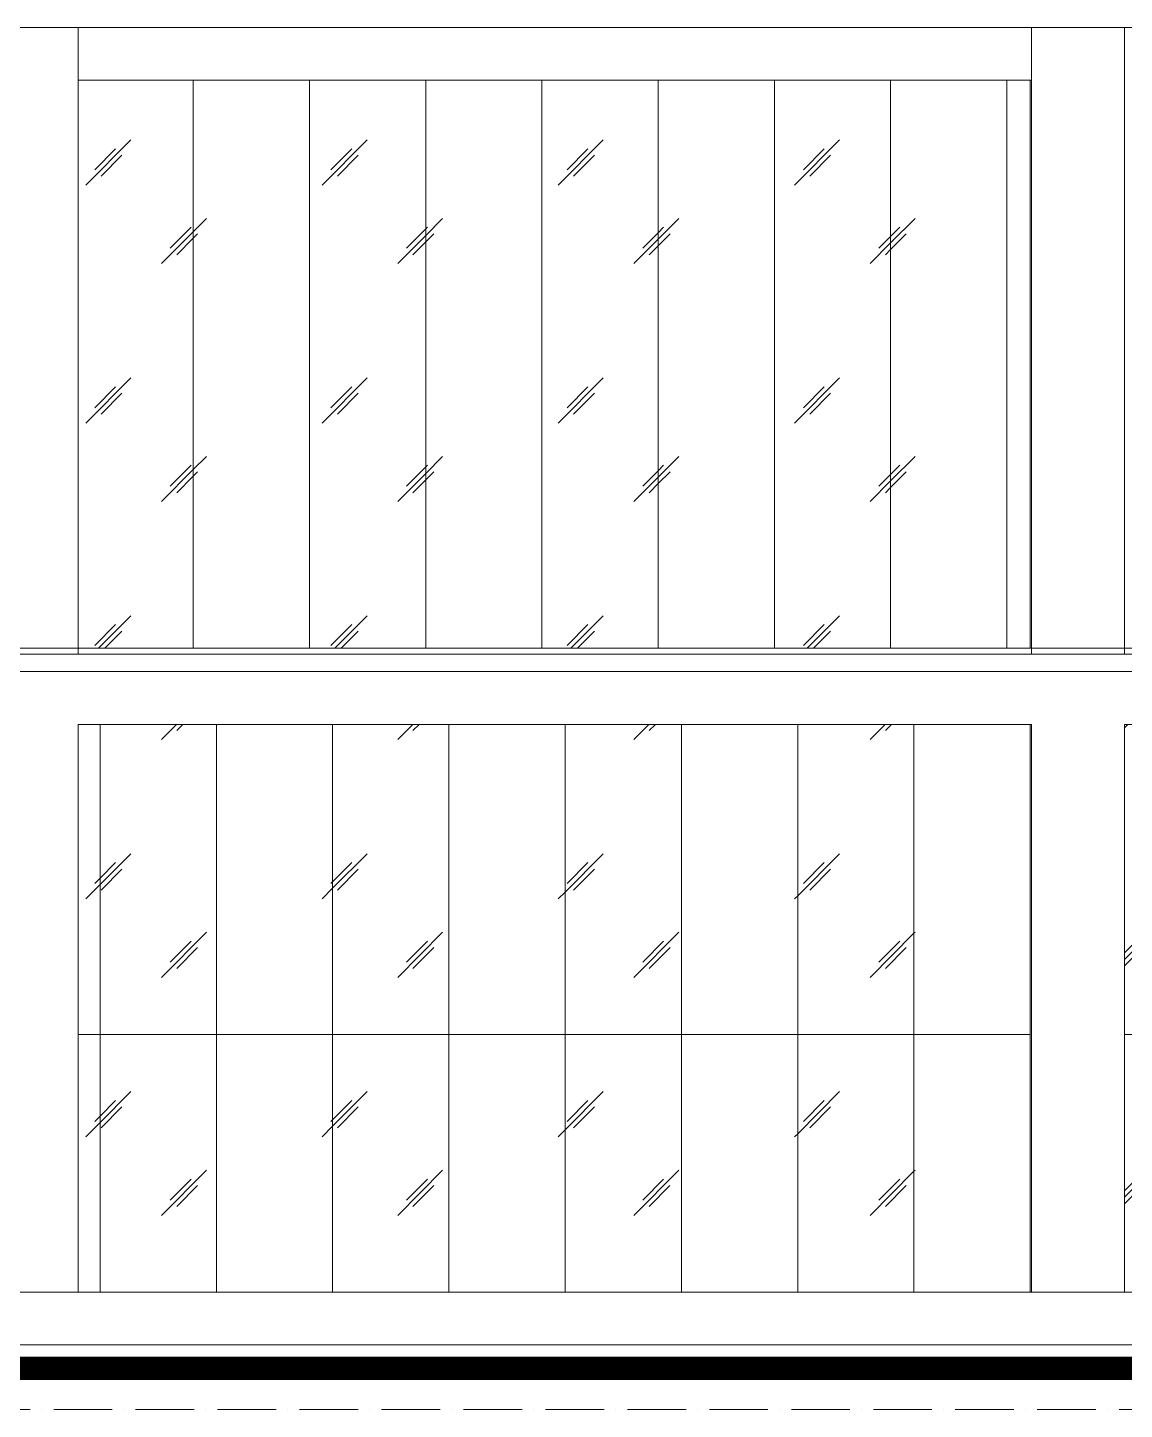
# Model space of a CAD drawing. Header units: millimetres. Extents: x -20608 to 106651, y -8981 to 93550.
# Drawn here: x 59794 to 69161, y -1000 to 10800 of the extents above; entities that cross this region are included whole.
import ezdxf

# ---------------------------------------------------------------- set-up
doc = ezdxf.new("R2010")
doc.units = ezdxf.units.MM
doc.linetypes.add('Grid Line', pattern=[14, 10, -2, 0, -2])
for name, color, linetype, lineweight in [('KINH', 152, 'Continuous', 5), ('NET CAT', 3, 'Continuous', 5), ('NET CATConcrete', 3, 'Continuous', 5), ('NET-THAY', 2, 'Continuous', 9), ('TRUC', 225, 'Continuous', 5)]:
    doc.layers.add(name, color=color, linetype=linetype, lineweight=lineweight)
pattern_1 = [(45.204, (34191.6, 1401.6), (0.002, 2032), [252.7, -2610.81]), (45.204, (34136.8, 1456.7), (0.002, 2032), [252.7, -2610.81]), (45.204, (34061.5, 1325.7), (0.002, 2032), [544.27, -2319.24]), (45.204, (32819.7, 2763), (0.002, 2032), [252.7, -2610.81]), (45.204, (32764.9, 2818.2), (0.002, 2032), [252.7, -2610.81]), (45.204, (32689.5, 2687.1), (0.002, 2032), [544.27, -2319.24])]

# ---------------------------------------------------------------- blocks, each defined once
blk = doc.blocks.new('System Panel - Glazed-V16-MẶT ĐỨNG 1-14')
at = {"layer": 'KINH'}
h = blk.add_hatch(dxfattribs=at)
h.set_pattern_fill('FP_1', color=256, style=0, pattern_type=2)
h.set_pattern_definition(pattern_1)
h.paths.add_polyline_path([(69349, 0), (69349, 2200), (69161, 2200), (69161, 0)], flags=0)
at = {"layer": 'KINH', "color": 7}
for p, q in [((69349, 2200), (69161, 2200)), ((69349, 0), (69349, 2200))]:
    blk.add_line(p, q, dxfattribs=at)
blk = doc.blocks.new('System Panel - Glazed-V17-MẶT ĐỨNG 1-14')
at = {"layer": 'KINH'}
h = blk.add_hatch(dxfattribs=at)
h.set_pattern_fill('FP_1', color=256, style=0, pattern_type=2)
h.set_pattern_definition(pattern_1)
h.paths.add_polyline_path([(68357, 0), (68357, 2200), (67364, 2200), (67364, 0), (67903, 0)], flags=0)
at = {"layer": 'KINH', "color": 7}
for p, q in [((68357, 2200), (67364, 2200)), ((67364, 2200), (67364, 0)), ((68357, 0), (68357, 2200))]:
    blk.add_line(p, q, dxfattribs=at)
blk = doc.blocks.new('System Panel - Glazed-V18-MẶT ĐỨNG 1-14')
at = {"layer": 'KINH'}
h = blk.add_hatch(dxfattribs=at)
h.set_pattern_fill('FP_1', color=256, style=0, pattern_type=2)
h.set_pattern_definition(pattern_1)
h.paths.add_polyline_path([(67364, 0), (67364, 2200), (66371, 2200), (66371, 0)], flags=0)
at = {"layer": 'KINH', "color": 7}
for p, q in [((67364, 2200), (66371, 2200)), ((66371, 2200), (66371, 0)), ((67364, 0), (67364, 2200))]:
    blk.add_line(p, q, dxfattribs=at)
blk = doc.blocks.new('System Panel - Glazed-V19-MẶT ĐỨNG 1-14')
at = {"layer": 'KINH'}
h = blk.add_hatch(dxfattribs=at)
h.set_pattern_fill('FP_1', color=256, style=0, pattern_type=2)
h.set_pattern_definition(pattern_1)
h.paths.add_polyline_path([(66371, 0), (66371, 2200), (65378, 2200), (65378, 0)], flags=0)
at = {"layer": 'KINH', "color": 7}
for p, q in [((66371, 2200), (65378, 2200)), ((65378, 2200), (65378, 0)), ((66371, 0), (66371, 2200))]:
    blk.add_line(p, q, dxfattribs=at)
blk = doc.blocks.new('System Panel - Glazed-V20-MẶT ĐỨNG 1-14')
at = {"layer": 'KINH'}
h = blk.add_hatch(dxfattribs=at)
h.set_pattern_fill('FP_1', color=256, style=0, pattern_type=2)
h.set_pattern_definition(pattern_1)
h.paths.add_polyline_path([(65378, 0), (65378, 2200), (64385, 2200), (64385, 0)], flags=0)
at = {"layer": 'KINH', "color": 7}
for p, q in [((65378, 2200), (64385, 2200)), ((64385, 2200), (64385, 0)), ((65378, 0), (65378, 2200))]:
    blk.add_line(p, q, dxfattribs=at)
blk = doc.blocks.new('System Panel - Glazed-V21-MẶT ĐỨNG 1-14')
at = {"layer": 'KINH'}
h = blk.add_hatch(dxfattribs=at)
h.set_pattern_fill('FP_1', color=256, style=0, pattern_type=2)
h.set_pattern_definition(pattern_1)
h.paths.add_polyline_path([(64385, 0), (64385, 2200), (63392, 2200), (63392, 0)], flags=0)
at = {"layer": 'KINH', "color": 7}
for p, q in [((64385, 2200), (63392, 2200)), ((63392, 2200), (63392, 0)), ((64385, 0), (64385, 2200))]:
    blk.add_line(p, q, dxfattribs=at)
blk = doc.blocks.new('System Panel - Glazed-V22-MẶT ĐỨNG 1-14')
at = {"layer": 'KINH'}
h = blk.add_hatch(dxfattribs=at)
h.set_pattern_fill('FP_1', color=256, style=0, pattern_type=2)
h.set_pattern_definition(pattern_1)
h.paths.add_polyline_path([(63392, 0), (63392, 2200), (62399, 2200), (62399, 0)], flags=0)
at = {"layer": 'KINH', "color": 7}
for p, q in [((63392, 2200), (62399, 2200)), ((62399, 2200), (62399, 0)), ((63392, 0), (63392, 2200))]:
    blk.add_line(p, q, dxfattribs=at)
blk = doc.blocks.new('System Panel - Glazed-V23-MẶT ĐỨNG 1-14')
at = {"layer": 'KINH'}
h = blk.add_hatch(dxfattribs=at)
h.set_pattern_fill('FP_1', color=256, style=0, pattern_type=2)
h.set_pattern_definition(pattern_1)
h.paths.add_polyline_path([(61406, 0), (62399, 0), (62399, 2200), (61406, 2200), (61406, 1612)], flags=0)
at = {"layer": 'KINH', "color": 7}
for p, q in [((62399, 2200), (61406, 2200)), ((61406, 2200), (61406, 0)), ((62399, 0), (62399, 2200))]:
    blk.add_line(p, q, dxfattribs=at)
blk = doc.blocks.new('System Panel - Glazed-V24-MẶT ĐỨNG 1-14')
at = {"layer": 'KINH'}
h = blk.add_hatch(dxfattribs=at)
h.set_pattern_fill('FP_1', color=256, style=0, pattern_type=2)
h.set_pattern_definition(pattern_1)
h.paths.add_polyline_path([(61406, 0), (61406, 2200), (60413, 2200), (60413, 0)], flags=0)
at = {"layer": 'KINH', "color": 7}
for p, q in [((61406, 2200), (60413, 2200)), ((60413, 2200), (60413, 0)), ((61406, 0), (61406, 2200))]:
    blk.add_line(p, q, dxfattribs=at)
blk = doc.blocks.new('System Panel - Glazed-V25-MẶT ĐỨNG 1-14')
at = {"layer": 'KINH'}
h = blk.add_hatch(dxfattribs=at)
h.set_pattern_fill('FP_1', color=256, style=0, pattern_type=2)
h.set_pattern_definition(pattern_1)
h.paths.add_polyline_path([(60413, 0), (60413, 2200), (60225, 2200), (60225, 0)], flags=0)
at = {"layer": 'KINH', "color": 7}
for p, q in [((60413, 2200), (60225, 2200)), ((60413, 0), (60413, 2200))]:
    blk.add_line(p, q, dxfattribs=at)
blk = doc.blocks.new('System Panel - Glazed-V58-MẶT ĐỨNG 1-14')
at = {"layer": 'KINH'}
h = blk.add_hatch(dxfattribs=at)
h.set_pattern_fill('FP_1', color=256, style=0, pattern_type=2)
h.set_pattern_definition(pattern_1)
h.paths.add_polyline_path([(68357, 2200), (68357, 4850), (67364, 4850), (67364, 2200), (67903, 2200)], flags=0)
at = {"layer": 'KINH', "color": 7}
for p, q in [((67364, 4850), (67364, 2200)), ((68357, 2200), (68357, 4850)), ((67364, 2200), (68357, 2200))]:
    blk.add_line(p, q, dxfattribs=at)
blk = doc.blocks.new('System Panel - Glazed-V59-MẶT ĐỨNG 1-14')
at = {"layer": 'KINH'}
h = blk.add_hatch(dxfattribs=at)
h.set_pattern_fill('FP_1', color=256, style=0, pattern_type=2)
h.set_pattern_definition(pattern_1)
h.paths.add_polyline_path([(67364, 2200), (67364, 4850), (66371, 4850), (66371, 2200)], flags=0)
at = {"layer": 'KINH', "color": 7}
for p, q in [((66371, 4850), (66371, 2200)), ((67364, 2200), (67364, 4850)), ((66371, 2200), (67364, 2200))]:
    blk.add_line(p, q, dxfattribs=at)
blk = doc.blocks.new('System Panel - Glazed-V60-MẶT ĐỨNG 1-14')
at = {"layer": 'KINH'}
h = blk.add_hatch(dxfattribs=at)
h.set_pattern_fill('FP_1', color=256, style=0, pattern_type=2)
h.set_pattern_definition(pattern_1)
h.paths.add_polyline_path([(66371, 2200), (66371, 4850), (65378, 4850), (65378, 2200)], flags=0)
at = {"layer": 'KINH', "color": 7}
for p, q in [((65378, 4850), (65378, 2200)), ((66371, 2200), (66371, 4850)), ((65378, 2200), (66371, 2200))]:
    blk.add_line(p, q, dxfattribs=at)
blk = doc.blocks.new('System Panel - Glazed-V61-MẶT ĐỨNG 1-14')
at = {"layer": 'KINH'}
h = blk.add_hatch(dxfattribs=at)
h.set_pattern_fill('FP_1', color=256, style=0, pattern_type=2)
h.set_pattern_definition(pattern_1)
h.paths.add_polyline_path([(65378, 2200), (65378, 4850), (64385, 4850), (64385, 2200)], flags=0)
at = {"layer": 'KINH', "color": 7}
for p, q in [((64385, 4850), (64385, 2200)), ((65378, 2200), (65378, 4850)), ((64385, 2200), (65378, 2200))]:
    blk.add_line(p, q, dxfattribs=at)
blk = doc.blocks.new('System Panel - Glazed-V62-MẶT ĐỨNG 1-14')
at = {"layer": 'KINH'}
h = blk.add_hatch(dxfattribs=at)
h.set_pattern_fill('FP_1', color=256, style=0, pattern_type=2)
h.set_pattern_definition(pattern_1)
h.paths.add_polyline_path([(64385, 2200), (64385, 4850), (63392, 4850), (63392, 2200)], flags=0)
at = {"layer": 'KINH', "color": 7}
for p, q in [((63392, 4850), (63392, 2200)), ((64385, 2200), (64385, 4850)), ((63392, 2200), (64385, 2200))]:
    blk.add_line(p, q, dxfattribs=at)
blk = doc.blocks.new('System Panel - Glazed-V63-MẶT ĐỨNG 1-14')
at = {"layer": 'KINH'}
h = blk.add_hatch(dxfattribs=at)
h.set_pattern_fill('FP_1', color=256, style=0, pattern_type=2)
h.set_pattern_definition(pattern_1)
h.paths.add_polyline_path([(63392, 2200), (63392, 4850), (62399, 4850), (62399, 2200)], flags=0)
at = {"layer": 'KINH', "color": 7}
for p, q in [((62399, 4850), (62399, 2200)), ((63392, 2200), (63392, 4850)), ((62399, 2200), (63392, 2200))]:
    blk.add_line(p, q, dxfattribs=at)
blk = doc.blocks.new('System Panel - Glazed-V64-MẶT ĐỨNG 1-14')
at = {"layer": 'KINH'}
h = blk.add_hatch(dxfattribs=at)
h.set_pattern_fill('FP_1', color=256, style=0, pattern_type=2)
h.set_pattern_definition(pattern_1)
h.paths.add_polyline_path([(62399, 2200), (62399, 4850), (61406, 4850), (61406, 2200), (61544, 2200)], flags=0)
at = {"layer": 'KINH', "color": 7}
for p, q in [((61406, 4850), (61406, 2200)), ((62399, 2200), (62399, 4850)), ((61406, 2200), (62399, 2200))]:
    blk.add_line(p, q, dxfattribs=at)
blk = doc.blocks.new('System Panel - Glazed-V65-MẶT ĐỨNG 1-14')
at = {"layer": 'KINH'}
h = blk.add_hatch(dxfattribs=at)
h.set_pattern_fill('FP_1', color=256, style=0, pattern_type=2)
h.set_pattern_definition(pattern_1)
h.paths.add_polyline_path([(61406, 2200), (61406, 4850), (60413, 4850), (60413, 2200)], flags=0)
at = {"layer": 'KINH', "color": 7}
for p, q in [((60413, 4850), (60413, 2200)), ((61406, 2200), (61406, 4850)), ((60413, 2200), (61406, 2200))]:
    blk.add_line(p, q, dxfattribs=at)
blk = doc.blocks.new('System Panel - Glazed-503863-MẶT ĐỨNG 1-14')
at = {"layer": 'KINH'}
h = blk.add_hatch(dxfattribs=at)
h.set_pattern_fill('FP_1', color=256, style=0, pattern_type=2)
h.set_pattern_definition(pattern_1)
h.paths.add_polyline_path([(60413, 2200), (60413, 4850), (60225, 4850), (60225, 2200)], flags=0)
at = {"layer": 'KINH', "color": 7}
for p, q in [((60413, 2200), (60413, 4850)), ((60225, 2200), (60413, 2200))]:
    blk.add_line(p, q, dxfattribs=at)
blk = doc.blocks.new('System Panel - Glazed-V74-MẶT ĐỨNG 1-14')
at = {"layer": 'KINH'}
h = blk.add_hatch(dxfattribs=at)
h.set_pattern_fill('FP_1', color=256, style=0, pattern_type=2)
h.set_pattern_definition(pattern_1)
h.paths.add_polyline_path([(69349, 2200), (69349, 4850), (69161, 4850), (69161, 2200)], flags=0)
at = {"layer": 'KINH', "color": 7}
for p, q in [((69349, 2200), (69349, 4850)), ((69161, 2200), (69349, 2200))]:
    blk.add_line(p, q, dxfattribs=at)
blk = doc.blocks.new('System Panel - Glazed-V169-MẶT ĐỨNG 1-14')
at = {"layer": 'KINH'}
h = blk.add_hatch(dxfattribs=at)
h.set_pattern_fill('FP_1', color=256, style=0, pattern_type=2)
h.set_pattern_definition(pattern_1)
h.paths.add_polyline_path([(60225, 5500), (61208, 5500), (61208, 10350), (60225, 10350), (60225, 8134)], flags=0)
at = {"layer": 'KINH', "color": 7}
blk.add_line((61208, 5500), (61208, 10350), dxfattribs=at)
blk = doc.blocks.new('System Panel - Glazed-V170-MẶT ĐỨNG 1-14')
at = {"layer": 'KINH'}
h = blk.add_hatch(dxfattribs=at)
h.set_pattern_fill('FP_1', color=256, style=0, pattern_type=2)
h.set_pattern_definition(pattern_1)
h.paths.add_polyline_path([(61544, 5500), (62201, 5500), (62201, 10350), (61208, 10350), (61208, 5500)], flags=0)
at = {"layer": 'KINH', "color": 7}
for p, q in [((61208, 10350), (61208, 5500)), ((62201, 5500), (62201, 10350))]:
    blk.add_line(p, q, dxfattribs=at)
blk = doc.blocks.new('System Panel - Glazed-V171-MẶT ĐỨNG 1-14')
at = {"layer": 'KINH'}
h = blk.add_hatch(dxfattribs=at)
h.set_pattern_fill('FP_1', color=256, style=0, pattern_type=2)
h.set_pattern_definition(pattern_1)
h.paths.add_polyline_path([(63194, 5500), (63194, 10350), (62201, 10350), (62201, 5500)], flags=0)
at = {"layer": 'KINH', "color": 7}
for p, q in [((62201, 10350), (62201, 5500)), ((63194, 5500), (63194, 10350))]:
    blk.add_line(p, q, dxfattribs=at)
blk = doc.blocks.new('System Panel - Glazed-V172-MẶT ĐỨNG 1-14')
at = {"layer": 'KINH'}
h = blk.add_hatch(dxfattribs=at)
h.set_pattern_fill('FP_1', color=256, style=0, pattern_type=2)
h.set_pattern_definition(pattern_1)
h.paths.add_polyline_path([(64186, 5500), (64186, 10350), (63194, 10350), (63194, 5500)], flags=0)
at = {"layer": 'KINH', "color": 7}
for p, q in [((63194, 10350), (63194, 5500)), ((64186, 5500), (64186, 10350))]:
    blk.add_line(p, q, dxfattribs=at)
blk = doc.blocks.new('System Panel - Glazed-V173-MẶT ĐỨNG 1-14')
at = {"layer": 'KINH'}
h = blk.add_hatch(dxfattribs=at)
h.set_pattern_fill('FP_1', color=256, style=0, pattern_type=2)
h.set_pattern_definition(pattern_1)
h.paths.add_polyline_path([(65179, 5500), (65179, 10350), (64186, 10350), (64186, 5500)], flags=0)
at = {"layer": 'KINH', "color": 7}
for p, q in [((64186, 10350), (64186, 5500)), ((65179, 5500), (65179, 10350))]:
    blk.add_line(p, q, dxfattribs=at)
blk = doc.blocks.new('System Panel - Glazed-V174-MẶT ĐỨNG 1-14')
at = {"layer": 'KINH'}
h = blk.add_hatch(dxfattribs=at)
h.set_pattern_fill('FP_1', color=256, style=0, pattern_type=2)
h.set_pattern_definition(pattern_1)
h.paths.add_polyline_path([(66172, 5500), (66172, 10350), (65179, 10350), (65179, 5500)], flags=0)
at = {"layer": 'KINH', "color": 7}
for p, q in [((65179, 10350), (65179, 5500)), ((66172, 5500), (66172, 10350))]:
    blk.add_line(p, q, dxfattribs=at)
blk = doc.blocks.new('System Panel - Glazed-V175-MẶT ĐỨNG 1-14')
at = {"layer": 'KINH'}
h = blk.add_hatch(dxfattribs=at)
h.set_pattern_fill('FP_1', color=256, style=0, pattern_type=2)
h.set_pattern_definition(pattern_1)
h.paths.add_polyline_path([(67165, 5500), (67165, 10350), (66172, 10350), (66172, 5500)], flags=0)
at = {"layer": 'KINH', "color": 7}
for p, q in [((66172, 10350), (66172, 5500)), ((67165, 5500), (67165, 10350))]:
    blk.add_line(p, q, dxfattribs=at)
blk = doc.blocks.new('System Panel - Glazed-V176-MẶT ĐỨNG 1-14')
at = {"layer": 'KINH'}
h = blk.add_hatch(dxfattribs=at)
h.set_pattern_fill('FP_1', color=256, style=0, pattern_type=2)
h.set_pattern_definition(pattern_1)
h.paths.add_polyline_path([(67903, 5500), (68158, 5500), (68158, 10350), (67165, 10350), (67165, 5500)], flags=0)
at = {"layer": 'KINH', "color": 7}
for p, q in [((67165, 10350), (67165, 5500)), ((68158, 5500), (68158, 10350))]:
    blk.add_line(p, q, dxfattribs=at)
blk = doc.blocks.new('System Panel - Glazed-V177-MẶT ĐỨNG 1-14')
at = {"layer": 'KINH', "color": 7}
for p, q in [((68158, 10350), (68158, 5500)), ((68357, 5500), (68357, 10350))]:
    blk.add_line(p, q, dxfattribs=at)
blk = doc.blocks.new('ALC1807-ASCENT PLAZA-TANG 1_2_rvt-1-MẶT ĐỨNG 1-14')
at = {"layer": 'NET-THAY', "color": 10}
for p, q in [((41010, 5500), (95980, 5500)), ((95980, 5450), (41010, 5450)), ((-20508, -450), (99538, -450))]:
    blk.add_line(p, q, dxfattribs=at)
at = {"layer": 'NET-THAY', "color": 250, "lineweight": 15}
blk.add_line((87228, 0), (59794, 0), dxfattribs=at)
at = {"color": 10, "lineweight": 9}
for name in ['System Panel - Glazed-V169-MẶT ĐỨNG 1-14', 'System Panel - Glazed-V170-MẶT ĐỨNG 1-14', 'System Panel - Glazed-V171-MẶT ĐỨNG 1-14', 'System Panel - Glazed-V172-MẶT ĐỨNG 1-14', 'System Panel - Glazed-V173-MẶT ĐỨNG 1-14', 'System Panel - Glazed-V174-MẶT ĐỨNG 1-14', 'System Panel - Glazed-V175-MẶT ĐỨNG 1-14', 'System Panel - Glazed-V176-MẶT ĐỨNG 1-14', 'System Panel - Glazed-V177-MẶT ĐỨNG 1-14', 'System Panel - Glazed-503863-MẶT ĐỨNG 1-14', 'System Panel - Glazed-V65-MẶT ĐỨNG 1-14', 'System Panel - Glazed-V64-MẶT ĐỨNG 1-14', 'System Panel - Glazed-V63-MẶT ĐỨNG 1-14', 'System Panel - Glazed-V62-MẶT ĐỨNG 1-14', 'System Panel - Glazed-V61-MẶT ĐỨNG 1-14', 'System Panel - Glazed-V60-MẶT ĐỨNG 1-14', 'System Panel - Glazed-V59-MẶT ĐỨNG 1-14', 'System Panel - Glazed-V58-MẶT ĐỨNG 1-14', 'System Panel - Glazed-V74-MẶT ĐỨNG 1-14', 'System Panel - Glazed-V25-MẶT ĐỨNG 1-14', 'System Panel - Glazed-V24-MẶT ĐỨNG 1-14', 'System Panel - Glazed-V23-MẶT ĐỨNG 1-14', 'System Panel - Glazed-V22-MẶT ĐỨNG 1-14', 'System Panel - Glazed-V21-MẶT ĐỨNG 1-14', 'System Panel - Glazed-V20-MẶT ĐỨNG 1-14', 'System Panel - Glazed-V19-MẶT ĐỨNG 1-14', 'System Panel - Glazed-V18-MẶT ĐỨNG 1-14', 'System Panel - Glazed-V17-MẶT ĐỨNG 1-14', 'System Panel - Glazed-V16-MẶT ĐỨNG 1-14']:
    blk.add_blockref(name, (0, 0), dxfattribs=at)

msp = doc.modelspace()

# ---------------------------------------------------------------- linework, layer by layer
at = {"layer": 'NET CAT'}
for p, q in [((59430.9, 10800), (60225.2, 10800)), ((60225.2, 10800), (60225.2, 5450)), ((68367, 5450), (68367, 10800)), ((68367, 10800), (69161.3, 10800)), ((69161.3, 10800), (69161.3, 5450)), ((60225.2, 5450), (59430.9, 5450)), ((69161.3, 5450), (68367, 5450)), ((59430.9, 5300), (60225.2, 5300)), ((68367, 5300), (69161.3, 5300)), ((60225.2, 4850), (60225.2, 0)), ((68367, 0), (68367, 4850)), ((69161.3, 4850), (69161.3, 0))]:
    msp.add_line(p, q, dxfattribs=at)
msp.add_lwpolyline([(-20508.1, -450), (99538, -450)], dxfattribs=at)
at = {"layer": 'NET CAT', "const_width": 200}
msp.add_lwpolyline([(-20508.1, -650), (99538, -650)], dxfattribs=at)
at = {"layer": 'NET CATConcrete'}
for p, q in [((68367, 10800), (60225.2, 10800)), ((60225.2, 10800), (60225.2, 10350)), ((68367, 10350), (68367, 10800)), ((60225.2, 10350), (68367, 10350)), ((68367, 5300), (60225.2, 5300)), ((77303.1, 5300), (69161.3, 5300)), ((60225.2, 4850), (68367, 4850)), ((69161.3, 4850), (77303.1, 4850))]:
    msp.add_line(p, q, dxfattribs=at)
at = {"layer": 'NET-THAY'}
for p, q in [((60225.2, 10800), (10400.5, 10800)), ((95969.7, 10800), (60225.2, 10800)), ((41010.5, 5450), (86239.2, 5450)), ((60225.2, 5300), (10700.5, 5300)), ((95969.7, 5300), (60225.2, 5300))]:
    msp.add_line(p, q, dxfattribs=at)
at = {"layer": 'TRUC', "linetype": 'Grid Line', "ltscale": 50}
for p, q in [((-15600.6, 5500), (103813.4, 5500)), ((-15600.6, 0), (103813.4, 0)), ((-20508.1, -450), (99538, -450)), ((-18394.8, -1000), (106650.8, -1000))]:
    msp.add_line(p, q, dxfattribs=at)

# ---------------------------------------------------------------- block references
at = {"lineweight": 5}
msp.add_blockref('ALC1807-ASCENT PLAZA-TANG 1_2_rvt-1-MẶT ĐỨNG 1-14', (0, 0), dxfattribs=at)

doc.saveas('drawing.dxf')
